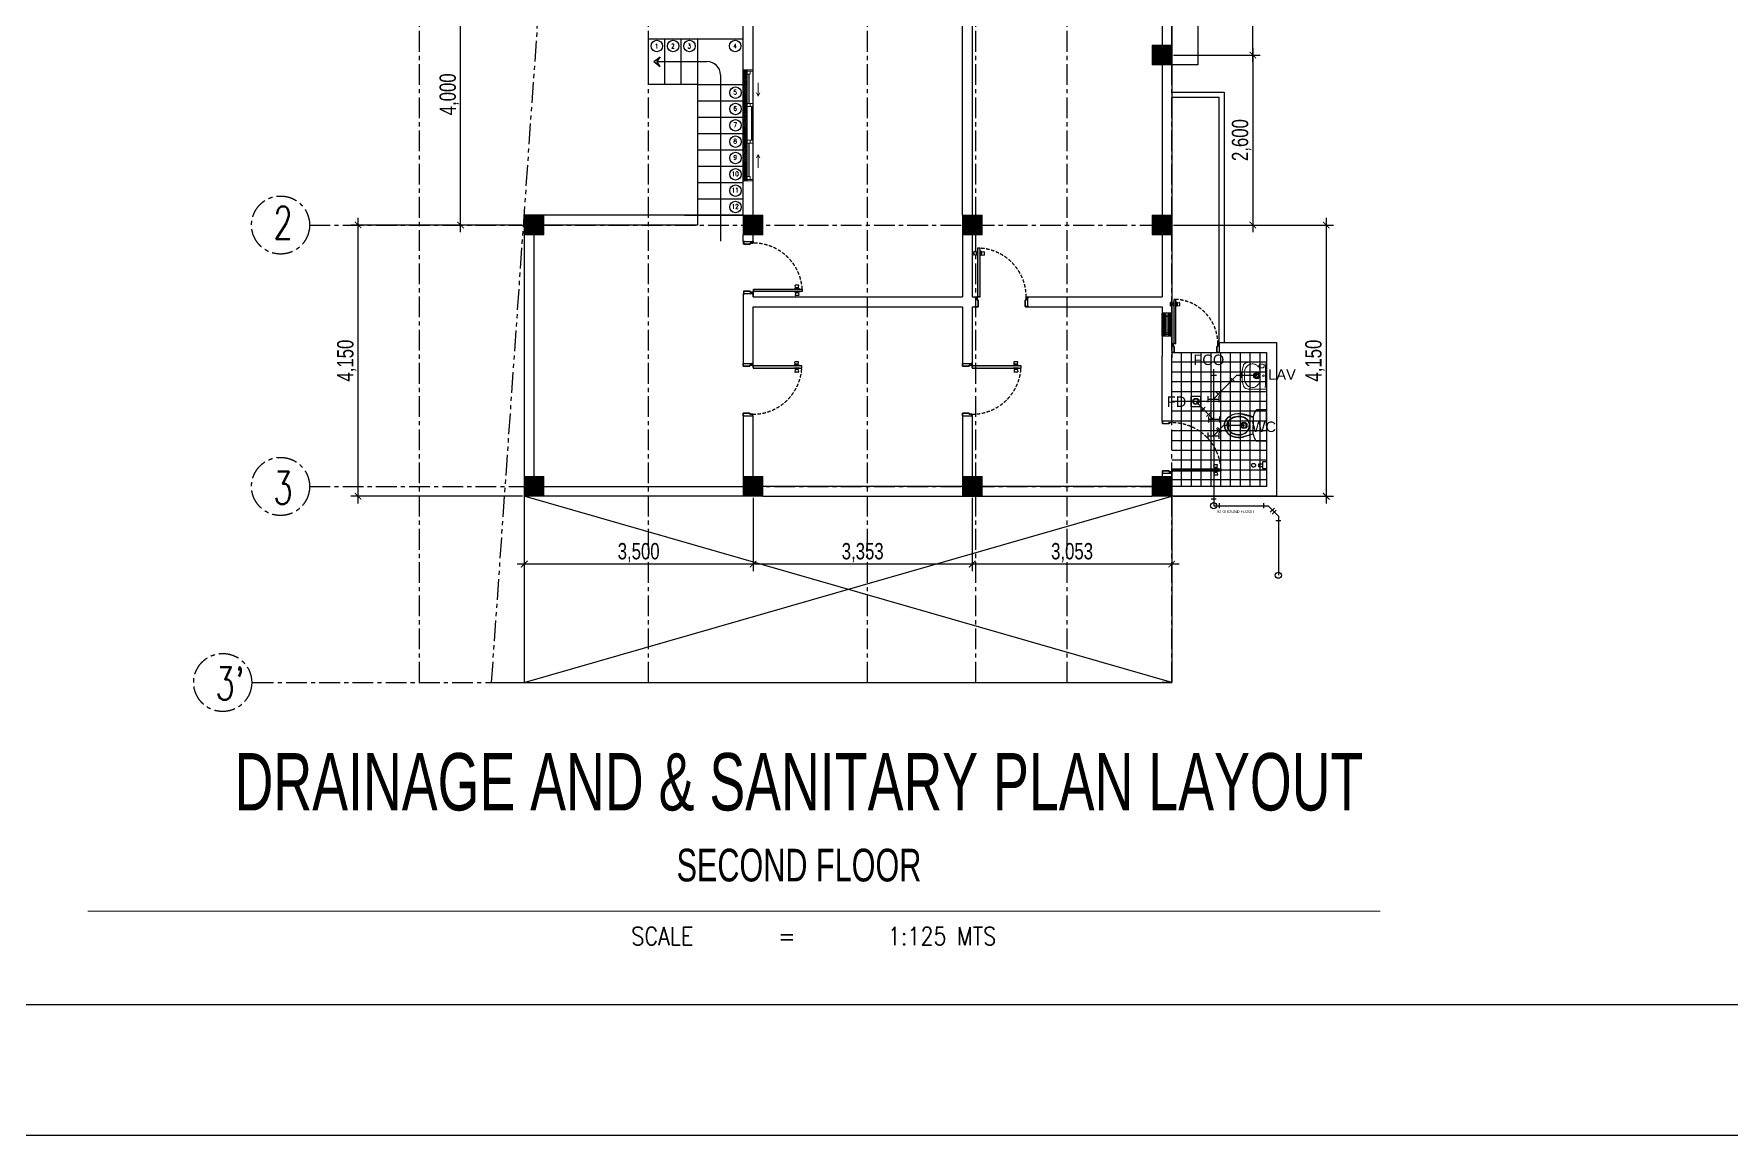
# Model space of a CAD drawing. Header units: millimetres. Extents: x -248340 to 456025, y 261499 to 1049645.
# Drawn here: x 319156 to 345102, y 435004 to 451854 of the extents above; entities that cross this region are included whole.
import ezdxf
from ezdxf.enums import TextEntityAlignment as Align

# ---------------------------------------------------------------- set-up
doc = ezdxf.new("R2010")
doc.units = ezdxf.units.MM
doc.header["$LTSCALE"] = 8
doc.header["$MEASUREMENT"] = 0
for name, pattern in [('CENTER', [50.8, 31.75, -6.35, 6.35, -6.35]), ('CONTINOUS', [0]), ('DASHED2', [0.375, 0.25, -0.125]), ('HIDDEN', [9.525, 6.35, -3.175]), ('PHANTOM', [63.5, 31.75, -6.35, 6.35, -6.35, 6.35, -6.35])]:
    doc.linetypes.add(name, pattern=pattern)
doc.layers.get('0').update_dxf_attribs({"linetype": 'CONTINUOUS'})
for name, color, linetype, lineweight in [('01', 1, 'CONTINUOUS', 0), ('A-ANNO-DIMS', 211, 'CONTINUOUS', 9), ('A-GLAZ', 151, 'CONTINUOUS', 18), ('DIM', 2, 'CONTINUOUS', 25), ('S_wall', 251, 'CONTINUOUS', 0)]:
    doc.layers.add(name, color=color, linetype=linetype, lineweight=lineweight)
for name, color, linetype in [('ar_furniture', 6, 'CONTINOUS'), ('ar_grid', 10, 'CENTER'), ('ar_stairs', 7, 'CONTINOUS'), ('ar_wall', 7, 'CONTINOUS'), ('MARK', 7, 'CONTINUOUS'), ('TEXT', 2, 'CONTINUOUS')]:
    doc.layers.add(name, color=color, linetype=linetype)
doc.layers.add('mv', color=30, linetype='CONTINUOUS', plot=False)
doc.styles.add('20scale@80cl', font='arial.ttf', dxfattribs={"height": 0.04})
doc.styles.add('EN-SCL-DIM', font='swisscl.ttf')
doc.styles.add('ROMANS', font='ROMANS', dxfattribs={"width": 0.8, "bigfont": 'BIGFONT'})
doc.styles.get("Standard").update_dxf_attribs({"font": 'txt.shx', "width": 0.7, "bigfont": 'extfont.shx'})

# ---------------------------------------------------------------- blocks, each defined once
blk = doc.blocks.new('_ArchTick')
at = {"color": 0, "linetype": 'ByBlock', "const_width": 0.15}
blk.add_lwpolyline([(-0.5, -0.5), (0.5, 0.5)], dxfattribs=at)
blk = doc.blocks.new('2ND')
at = {"true_color": 0x939598}
h = blk.add_hatch(color=252, dxfattribs=at)
h.paths.add_polyline_path([(242496, -112506), (242485, -112506), (242485, -112468), (242584, -112468), (242584, -112484), (242627, -112484), (242627, -112506), (242615, -112506), (242615, -112507), (242628, -112507), (242628, -112483), (242585, -112483), (242585, -112466), (242483, -112466), (242483, -112507), (242496, -112507)])
h.paths.add_polyline_path([(242496, -111708), (242485, -111708), (242485, -111747), (242584, -111747), (242584, -111731), (242627, -111731), (242627, -111708), (242615, -111708), (242615, -111707), (242628, -111707), (242628, -111732), (242585, -111732), (242585, -111748), (242483, -111748), (242483, -111707), (242496, -111707)])
for points in [[(246100, -112555), (246100, -111810), (246063, -111810), (246063, -112555)], [(242634, -112437), (243379, -112437), (243379, -112475), (242634, -112475)], [(249097, -113270), (249097, -112594), (249063, -112594), (249063, -113270)], [(242628, -113646), (243373, -113646), (243373, -113608), (242628, -113608)], [(245981, -113646), (246726, -113646), (246726, -113608), (245981, -113608)], [(249039, -115186), (249785, -115186), (249785, -115223), (249039, -115223)]]:
    blk.add_hatch(color=252, dxfattribs=at).paths.add_polyline_path(points)
h = blk.add_hatch(color=252, dxfattribs=at)
h.paths.add_polyline_path([(246031, -112693), (246031, -112705), (246070, -112705), (246070, -112605), (246054, -112605), (246054, -112562), (246031, -112562), (246031, -112574), (246030, -112574), (246030, -112561), (246055, -112561), (246055, -112604), (246071, -112604), (246071, -112706), (246030, -112706), (246030, -112693)])
h.paths.add_polyline_path([(246829, -112693), (246829, -112705), (246791, -112705), (246791, -112605), (246807, -112605), (246807, -112562), (246829, -112562), (246829, -112574), (246830, -112574), (246830, -112561), (246806, -112561), (246806, -112604), (246789, -112604), (246789, -112706), (246830, -112706), (246830, -112693)])
h = blk.add_hatch(color=252, dxfattribs=at)
h.paths.add_polyline_path([(249035, -113395), (249035, -113405), (249069, -113405), (249069, -113315), (249055, -113315), (249055, -113276), (249035, -113276), (249035, -113287), (249033, -113287), (249033, -113275), (249056, -113275), (249056, -113314), (249070, -113314), (249070, -113406), (249033, -113406), (249033, -113395)])
h.paths.add_polyline_path([(249757, -113395), (249757, -113405), (249723, -113405), (249723, -113315), (249737, -113315), (249737, -113276), (249757, -113276), (249757, -113287), (249758, -113287), (249758, -113275), (249736, -113275), (249736, -113314), (249722, -113314), (249722, -113406), (249758, -113406), (249758, -113395)])
h = blk.add_hatch(color=252, dxfattribs=at)
h.paths.add_polyline_path([(242490, -113577), (242478, -113577), (242478, -113615), (242578, -113615), (242578, -113599), (242621, -113599), (242621, -113577), (242609, -113577), (242609, -113576), (242622, -113576), (242622, -113600), (242579, -113600), (242579, -113617), (242477, -113617), (242477, -113576), (242490, -113576)])
h.paths.add_polyline_path([(242490, -114375), (242478, -114375), (242478, -114336), (242578, -114336), (242578, -114352), (242621, -114352), (242621, -114375), (242609, -114375), (242609, -114376), (242622, -114376), (242622, -114351), (242579, -114351), (242579, -114335), (242477, -114335), (242477, -114376), (242490, -114376)])
h = blk.add_hatch(color=252, dxfattribs=at)
h.paths.add_polyline_path([(245843, -113577), (245831, -113577), (245831, -113615), (245931, -113615), (245931, -113599), (245974, -113599), (245974, -113577), (245962, -113577), (245962, -113576), (245975, -113576), (245975, -113600), (245932, -113600), (245932, -113617), (245830, -113617), (245830, -113576), (245843, -113576)])
h.paths.add_polyline_path([(245843, -114375), (245831, -114375), (245831, -114336), (245931, -114336), (245931, -114352), (245974, -114352), (245974, -114375), (245962, -114375), (245962, -114376), (245975, -114376), (245975, -114351), (245932, -114351), (245932, -114335), (245830, -114335), (245830, -114376), (245843, -114376)])
h = blk.add_hatch(color=252, dxfattribs=at)
h.paths.add_polyline_path([(248902, -115255), (248890, -115255), (248890, -115216), (248989, -115216), (248989, -115232), (249032, -115232), (249032, -115255), (249021, -115255), (249021, -115256), (249033, -115256), (249033, -115231), (248991, -115231), (248991, -115215), (248889, -115215), (248889, -115256), (248902, -115256)])
h.paths.add_polyline_path([(248902, -114457), (248890, -114457), (248890, -114495), (248989, -114495), (248989, -114479), (249032, -114479), (249032, -114457), (249021, -114457), (249021, -114456), (249033, -114456), (249033, -114481), (248991, -114481), (248991, -114497), (248889, -114497), (248889, -114456), (248902, -114456)])
at = {"layer": 'A-ANNO-DIMS', "ltscale": 1.25, "true_color": 0x939598}
h = blk.add_hatch(dxfattribs=at)
h.set_pattern_fill('ANSI32', color=252, scale=50)
h.set_pattern_definition([(45, (198213.308, 241278.393), (-13.2582521, 13.2582521), []), (45, (198222.147, 241278.393), (-13.2582521, 13.2582521), [])])
h.paths.add_polyline_path([(248733, -109006), (249033, -109006), (249033, -108706), (248733, -108706)])
h = blk.add_hatch(dxfattribs=at)
h.set_pattern_fill('ANSI32', color=252, scale=50)
h.set_pattern_definition([(45, (188606.908, 238678.393), (-13.2582521, 13.2582521), []), (45, (188615.747, 238678.393), (-13.2582521, 13.2582521), [])])
h.paths.add_polyline_path([(239127, -111606), (239427, -111606), (239427, -111306), (239127, -111306)])
h = blk.add_hatch(dxfattribs=at)
h.set_pattern_fill('ANSI32', color=252, scale=50)
h.set_pattern_definition([(45, (191956.908, 238678.393), (-13.2582521, 13.2582521), []), (45, (191965.747, 238678.393), (-13.2582521, 13.2582521), [])])
h.paths.add_polyline_path([(242477, -111606), (242777, -111606), (242777, -111306), (242477, -111306)])
h = blk.add_hatch(dxfattribs=at)
h.set_pattern_fill('ANSI32', color=252, scale=50)
h.set_pattern_definition([(45, (195310.108, 238678.393), (-13.2582521, 13.2582521), []), (45, (195318.947, 238678.393), (-13.2582521, 13.2582521), [])])
h.paths.add_polyline_path([(245830, -111606), (246130, -111606), (246130, -111306), (245830, -111306)])
h = blk.add_hatch(dxfattribs=at)
h.set_pattern_fill('ANSI32', color=252, scale=50)
h.set_pattern_definition([(45, (198213.308, 238678.538), (-13.2582521, 13.2582521), []), (45, (198222.147, 238678.538), (-13.2582521, 13.2582521), [])])
h.paths.add_polyline_path([(248733, -111606), (249033, -111606), (249033, -111306), (248733, -111306)])
h = blk.add_hatch(dxfattribs=at)
h.set_pattern_fill('ANSI32', color=252, scale=50)
h.set_pattern_definition([(45, (188606.908, 234678.393), (-13.2582521, 13.2582521), []), (45, (188615.747, 234678.393), (-13.2582521, 13.2582521), [])])
h.paths.add_polyline_path([(239127, -115606), (239427, -115606), (239427, -115306), (239127, -115306)])
h = blk.add_hatch(dxfattribs=at)
h.set_pattern_fill('ANSI32', color=252, scale=50)
h.set_pattern_definition([(45, (191956.908, 234678.393), (-13.2582521, 13.2582521), []), (45, (191965.747, 234678.393), (-13.2582521, 13.2582521), [])])
h.paths.add_polyline_path([(242477, -115606), (242777, -115606), (242777, -115306), (242477, -115306)])
h = blk.add_hatch(dxfattribs=at)
h.set_pattern_fill('ANSI32', color=252, scale=50)
h.set_pattern_definition([(45, (195310.108, 234678.393), (-13.2582521, 13.2582521), []), (45, (195318.947, 234678.393), (-13.2582521, 13.2582521), [])])
h.paths.add_polyline_path([(245830, -115606), (246130, -115606), (246130, -115306), (245830, -115306)])
h = blk.add_hatch(dxfattribs=at)
h.set_pattern_fill('ANSI32', color=252, scale=50)
h.set_pattern_definition([(45, (198213.308, 234678.538), (-13.2582521, 13.2582521), []), (45, (198222.147, 234678.538), (-13.2582521, 13.2582521), [])])
h.paths.add_polyline_path([(248733, -115606), (249033, -115606), (249033, -115306), (248733, -115306)])
at = {"layer": 'A-GLAZ', "true_color": 0x939598}
h = blk.add_hatch(dxfattribs=at)
h.set_pattern_fill('ANSI33', color=252, scale=100, angle=90)
h.set_pattern_definition([(135, (-107507.372, -163251.995), (-17.6776695, -17.6776695), []), (135, (-107507.372, -163234.317), (-17.6776695, -17.6776695), [12.5, -6.25])])
h.paths.add_polyline_path([(242477, -109083), (242477, -110779), (242538, -110779), (242538, -110715), (242538, -110201), (242538, -110156), (242538, -109598), (242538, -109083)])
at = {"layer": 'ar_wall', "ltscale": 1.25, "true_color": 0x939598}
h = blk.add_hatch(dxfattribs=at)
h.set_pattern_fill('ANSI33', color=252, scale=75)
h.set_pattern_definition([(45, (191850.302, 272525.039), (-13.25825215, 13.25825215), []), (45, (191863.56, 272525.039), (-13.25825215, 13.25825215), [9.375, -4.6875])])
h.paths.add_polyline_path([(248946, -112835), (248943, -112835), (248943, -112832), (248940, -112832), (248940, -112830), (248933, -112830), (248933, -112805), (248908, -112805), (248883, -112805), (248883, -113155), (248933, -113155), (248933, -113130), (248940, -113130), (248940, -113127), (248943, -113127), (248943, -113124), (248946, -113124)])
h.paths.add_polyline_path([(249033, -112805), (248983, -112805), (248983, -112830), (248976, -112830), (248976, -112832), (248973, -112832), (248973, -112835), (248971, -112835), (248971, -113124), (248973, -113124), (248973, -113127), (248976, -113127), (248976, -113130), (248983, -113130), (248983, -113155), (249033, -113155)])
at = {"color": 252, "true_color": 0x939598}
for p, q in [((246001, -111878), (246001, -111901)), ((246003, -111878), (246001, -111878)), ((246003, -111901), (246001, -111901)), ((246003, -111865), (246003, -111915)), ((246038, -111866), (246007, -111861)), ((246038, -111913), (246007, -111918)), ((246041, -111869), (246041, -111910)), ((246052, -111881), (246041, -111881)), ((246052, -111898), (246041, -111898)), ((246052, -111900), (246052, -111879)), ((246063, -111853), (246057, -111853)), ((246057, -111853), (246057, -111926)), ((246063, -111926), (246057, -111926)), ((246063, -111853), (246063, -111926)), ((246100, -111853), (246107, -111853)), ((246100, -111853), (246100, -111926)), ((246100, -111926), (246107, -111926)), ((246107, -111853), (246107, -111926)), ((246111, -111900), (246111, -111879)), ((246111, -111881), (246122, -111881)), ((246111, -111898), (246122, -111898)), ((246122, -111869), (246122, -111910)), ((246125, -111866), (246156, -111861)), ((246125, -111913), (246156, -111918)), ((246160, -111865), (246160, -111915)), ((246160, -111878), (246162, -111878)), ((246160, -111901), (246162, -111901)), ((246162, -111878), (246162, -111901)), ((243337, -112431), (243263, -112431)), ((243263, -112437), (243263, -112431)), ((243337, -112437), (243263, -112437)), ((243263, -112475), (243263, -112481)), ((243337, -112475), (243263, -112475)), ((243337, -112481), (243263, -112481)), ((243276, -112412), (243272, -112381)), ((243276, -112499), (243272, -112530)), ((243325, -112377), (243275, -112377)), ((243325, -112534), (243275, -112534)), ((243321, -112415), (243279, -112415)), ((243321, -112496), (243279, -112496)), ((243288, -112377), (243288, -112375)), ((243312, -112375), (243288, -112375)), ((243288, -112534), (243288, -112536)), ((243312, -112536), (243288, -112536)), ((243290, -112426), (243310, -112426)), ((243290, -112485), (243310, -112485)), ((243291, -112426), (243291, -112415)), ((243291, -112485), (243291, -112496)), ((243309, -112426), (243309, -112415)), ((243309, -112485), (243309, -112496)), ((243312, -112377), (243312, -112375)), ((243312, -112534), (243312, -112536)), ((243324, -112412), (243328, -112381)), ((243324, -112499), (243328, -112530)), ((243337, -112437), (243337, -112431)), ((243337, -112475), (243337, -112481)), ((249007, -112656), (249007, -112677)), ((249009, -112656), (249007, -112656)), ((249009, -112677), (249007, -112677)), ((249009, -112644), (249009, -112689)), ((249041, -112645), (249012, -112641)), ((249041, -112688), (249012, -112692)), ((249043, -112647), (249043, -112685)), ((249053, -112658), (249043, -112658)), ((249053, -112674), (249043, -112674)), ((249053, -112676), (249053, -112657)), ((249063, -112633), (249057, -112633)), ((249057, -112633), (249057, -112699)), ((249063, -112699), (249057, -112699)), ((249063, -112633), (249063, -112699)), ((249097, -112633), (249103, -112633)), ((249097, -112633), (249097, -112699)), ((249097, -112699), (249103, -112699)), ((249103, -112633), (249103, -112699)), ((249107, -112676), (249107, -112657)), ((249107, -112658), (249117, -112658)), ((249107, -112674), (249117, -112674)), ((249117, -112647), (249117, -112685)), ((249119, -112645), (249148, -112641)), ((249119, -112688), (249148, -112692)), ((249151, -112644), (249151, -112689)), ((249151, -112656), (249153, -112656)), ((249151, -112677), (249153, -112677)), ((249153, -112656), (249153, -112677)), ((243330, -113602), (243257, -113602)), ((243257, -113608), (243257, -113602)), ((243330, -113608), (243257, -113608)), ((243270, -113584), (243265, -113553)), ((243319, -113549), (243269, -113549)), ((243314, -113587), (243273, -113587)), ((243282, -113549), (243282, -113547)), ((243305, -113547), (243282, -113547)), ((243283, -113598), (243304, -113598)), ((243285, -113598), (243285, -113587)), ((243302, -113598), (243302, -113587)), ((243305, -113549), (243305, -113547)), ((243317, -113584), (243322, -113553)), ((243330, -113608), (243330, -113602)), ((246683, -113602), (246610, -113602)), ((246610, -113608), (246610, -113602)), ((246683, -113608), (246610, -113608)), ((246623, -113584), (246619, -113553)), ((246672, -113549), (246622, -113549)), ((246667, -113587), (246626, -113587)), ((246635, -113549), (246635, -113547)), ((246658, -113547), (246635, -113547)), ((246636, -113598), (246657, -113598)), ((246638, -113598), (246638, -113587)), ((246656, -113598), (246656, -113587)), ((246658, -113549), (246658, -113547)), ((246671, -113584), (246675, -113553)), ((246683, -113608), (246683, -113602)), ((243257, -113646), (243257, -113652)), ((243330, -113646), (243257, -113646)), ((243330, -113652), (243257, -113652)), ((243270, -113671), (243265, -113702)), ((243319, -113706), (243269, -113706)), ((243314, -113668), (243273, -113668)), ((243282, -113706), (243282, -113708)), ((243305, -113708), (243282, -113708)), ((243283, -113657), (243304, -113657)), ((243285, -113657), (243285, -113668)), ((243302, -113657), (243302, -113668)), ((243305, -113706), (243305, -113708)), ((243317, -113671), (243322, -113702)), ((243330, -113646), (243330, -113652)), ((246610, -113646), (246610, -113652)), ((246683, -113646), (246610, -113646)), ((246683, -113652), (246610, -113652)), ((246623, -113671), (246619, -113702)), ((246672, -113706), (246622, -113706)), ((246667, -113668), (246626, -113668)), ((246635, -113706), (246635, -113708)), ((246658, -113708), (246635, -113708)), ((246636, -113657), (246657, -113657)), ((246638, -113657), (246638, -113668)), ((246656, -113657), (246656, -113668)), ((246658, -113706), (246658, -113708)), ((246671, -113671), (246675, -113702)), ((246683, -113646), (246683, -113652)), ((249742, -115179), (249669, -115179)), ((249669, -115186), (249669, -115179)), ((249742, -115186), (249669, -115186)), ((249681, -115161), (249677, -115130)), ((249730, -115126), (249680, -115126)), ((249726, -115164), (249685, -115164)), ((249694, -115126), (249694, -115124)), ((249717, -115124), (249694, -115124)), ((249695, -115175), (249715, -115175)), ((249696, -115175), (249696, -115164)), ((249714, -115175), (249714, -115164)), ((249717, -115126), (249717, -115124)), ((249729, -115161), (249733, -115130)), ((249742, -115186), (249742, -115179)), ((249669, -115223), (249669, -115229)), ((249742, -115223), (249669, -115223)), ((249742, -115229), (249669, -115229)), ((249681, -115248), (249677, -115279)), ((249730, -115283), (249680, -115283)), ((249726, -115245), (249685, -115245)), ((249694, -115283), (249694, -115285)), ((249717, -115285), (249694, -115285)), ((249695, -115234), (249715, -115234)), ((249696, -115234), (249696, -115245)), ((249714, -115234), (249714, -115245)), ((249717, -115283), (249717, -115285)), ((249729, -115248), (249733, -115279)), ((249742, -115223), (249742, -115229))]:
    blk.add_line(p, q, dxfattribs=at)
at = {"color": 252, "linetype": 'Continuous', "ltscale": 20, "true_color": 0x939598}
for p, q in [((250132, -114353), (250277, -114395)), ((250277, -114393), (250134, -114351)), ((250277, -114390), (250276, -114433)), ((250471, -114285), (250334, -114285)), ((250483, -114523), (250483, -114298)), ((249890, -114505), (249890, -114523)), ((249890, -114542), (249890, -114523)), ((250132, -114693), (250277, -114652)), ((250277, -114654), (250134, -114696)), ((250276, -114433), (250276, -114523)), ((250276, -114613), (250276, -114523)), ((250277, -114657), (250276, -114613)), ((250483, -114523), (250483, -114749)), ((250471, -114761), (250334, -114761))]:
    blk.add_line(p, q, dxfattribs=at)
at = {"color": 252, "ltscale": 1.25, "true_color": 0x939598}
for p, q in [((250420, -115117), (250361, -115117)), ((250361, -115117), (250361, -115150)), ((250361, -115150), (250420, -115150)), ((250483, -115082), (250420, -115082)), ((250420, -115082), (250420, -115182)), ((250420, -115182), (250483, -115182))]:
    blk.add_line(p, q, dxfattribs=at)
at = {"color": 252, "true_color": 0x939598}
for points in [[(242496, -111708), (242485, -111708), (242485, -111747), (242584, -111747), (242584, -111731), (242627, -111731), (242627, -111708), (242615, -111708), (242615, -111707), (242628, -111707), (242628, -111732), (242585, -111732), (242585, -111748), (242483, -111748), (242483, -111707), (242496, -111707)], [(246100, -112555), (246100, -111810), (246063, -111810), (246063, -112555)], [(242496, -112506), (242485, -112506), (242485, -112468), (242584, -112468), (242584, -112484), (242627, -112484), (242627, -112506), (242615, -112506), (242615, -112507), (242628, -112507), (242628, -112483), (242585, -112483), (242585, -112466), (242483, -112466), (242483, -112507), (242496, -112507)], [(242634, -112437), (243379, -112437), (243379, -112475), (242634, -112475)], [(246031, -112693), (246031, -112705), (246070, -112705), (246070, -112605), (246054, -112605), (246054, -112562), (246031, -112562), (246031, -112574), (246030, -112574), (246030, -112561), (246055, -112561), (246055, -112604), (246071, -112604), (246071, -112706), (246030, -112706), (246030, -112693)], [(246829, -112693), (246829, -112705), (246791, -112705), (246791, -112605), (246807, -112605), (246807, -112562), (246829, -112562), (246829, -112574), (246830, -112574), (246830, -112561), (246806, -112561), (246806, -112604), (246789, -112604), (246789, -112706), (246830, -112706), (246830, -112693)], [(249097, -113270), (249097, -112594), (249063, -112594), (249063, -113270)], [(249035, -113395), (249035, -113405), (249069, -113405), (249069, -113315), (249055, -113315), (249055, -113276), (249035, -113276), (249035, -113287), (249033, -113287), (249033, -113275), (249056, -113275), (249056, -113314), (249070, -113314), (249070, -113406), (249033, -113406), (249033, -113395)], [(249757, -113395), (249757, -113405), (249723, -113405), (249723, -113315), (249737, -113315), (249737, -113276), (249757, -113276), (249757, -113287), (249758, -113287), (249758, -113275), (249736, -113275), (249736, -113314), (249722, -113314), (249722, -113406), (249758, -113406), (249758, -113395)], [(242490, -113577), (242478, -113577), (242478, -113615), (242578, -113615), (242578, -113599), (242621, -113599), (242621, -113577), (242609, -113577), (242609, -113576), (242622, -113576), (242622, -113600), (242579, -113600), (242579, -113617), (242477, -113617), (242477, -113576), (242490, -113576)], [(242628, -113646), (243373, -113646), (243373, -113608), (242628, -113608)], [(245843, -113577), (245831, -113577), (245831, -113615), (245931, -113615), (245931, -113599), (245974, -113599), (245974, -113577), (245962, -113577), (245962, -113576), (245975, -113576), (245975, -113600), (245932, -113600), (245932, -113617), (245830, -113617), (245830, -113576), (245843, -113576)], [(245981, -113646), (246726, -113646), (246726, -113608), (245981, -113608)], [(242490, -114375), (242478, -114375), (242478, -114336), (242578, -114336), (242578, -114352), (242621, -114352), (242621, -114375), (242609, -114375), (242609, -114376), (242622, -114376), (242622, -114351), (242579, -114351), (242579, -114335), (242477, -114335), (242477, -114376), (242490, -114376)], [(245843, -114375), (245831, -114375), (245831, -114336), (245931, -114336), (245931, -114352), (245974, -114352), (245974, -114375), (245962, -114375), (245962, -114376), (245975, -114376), (245975, -114351), (245932, -114351), (245932, -114335), (245830, -114335), (245830, -114376), (245843, -114376)], [(248902, -114457), (248890, -114457), (248890, -114495), (248989, -114495), (248989, -114479), (249032, -114479), (249032, -114457), (249021, -114457), (249021, -114456), (249033, -114456), (249033, -114481), (248991, -114481), (248991, -114497), (248889, -114497), (248889, -114456), (248902, -114456)], [(249039, -115186), (249785, -115186), (249785, -115223), (249039, -115223)], [(248902, -115255), (248890, -115255), (248890, -115216), (248989, -115216), (248989, -115232), (249032, -115232), (249032, -115255), (249021, -115255), (249021, -115256), (249033, -115256), (249033, -115231), (248991, -115231), (248991, -115215), (248889, -115215), (248889, -115256), (248902, -115256)]]:
    blk.add_lwpolyline(points, close=True, dxfattribs=at)
for points in [[(242630, -112482, -0.414214), (242629, -112483), (242597, -112483), (242597, -112482), (242629, -112482, -12.92773), (242629, -112483), (242630, -112482, 13.063763), (242630, -112482)], [(242633, -112479, 0.414214), (242634, -112478), (242634, -112446), (242633, -112446), (242633, -112478, 12.92773), (242634, -112478), (242634, -112479, -13.063763), (242633, -112479)], [(246059, -112556, -0.414214), (246060, -112555), (246092, -112555), (246092, -112556), (246060, -112556, -12.92773), (246060, -112555), (246059, -112556, 13.063763), (246059, -112556)], [(246056, -112559, 0.414214), (246055, -112560), (246055, -112592), (246056, -112592), (246056, -112560, 12.92773), (246055, -112560), (246055, -112559, -13.063763), (246056, -112559)], [(249059, -113271, -0.414214), (249060, -113270), (249089, -113270), (249089, -113271), (249060, -113271, -12.92773), (249060, -113270), (249059, -113270, 13.063763), (249059, -113271)], [(249057, -113273, 0.414214), (249056, -113274), (249056, -113303), (249057, -113303), (249057, -113274, 12.92773), (249056, -113274), (249056, -113273, -13.063763), (249057, -113273)], [(242624, -113601, 0.414214), (242623, -113600), (242591, -113600), (242591, -113601), (242623, -113601, 12.92773), (242623, -113600), (242624, -113601, -13.063763), (242624, -113601)], [(242627, -113604, -0.414214), (242628, -113605), (242628, -113637), (242627, -113637), (242627, -113605, -12.92773), (242628, -113605), (242627, -113604, 13.063763), (242627, -113604)], [(245977, -113601, 0.414214), (245976, -113600), (245944, -113600), (245944, -113601), (245976, -113601, 12.92773), (245976, -113600), (245977, -113601, -13.063763), (245977, -113601)], [(245980, -113604, -0.414214), (245981, -113605), (245981, -113637), (245980, -113637), (245980, -113605, -12.92773), (245981, -113605), (245981, -113604, 13.063763), (245980, -113604)], [(249038, -115227, 0.414214), (249039, -115226), (249039, -115194), (249038, -115194), (249038, -115226, 12.92773), (249039, -115227), (249039, -115228, -13.063763), (249038, -115227)], [(249036, -115230, -0.414214), (249035, -115231), (249002, -115231), (249002, -115230), (249035, -115230, -12.92773), (249035, -115231), (249036, -115231, 13.063763), (249036, -115230)]]:
    blk.add_lwpolyline(points, format="xyb", close=True, dxfattribs=at)
at = {"color": 252, "linetype": 'Continuous', "ltscale": 20, "true_color": 0x939598}
for points in [[(249836, -114523, -0.184983), (249878, -114415, -0.141745), (249967, -114355, -0.152244), (250116, -114347, -0.025614), (250134, -114351, -0.361346)], [(249839, -114523, -0.185075), (249880, -114417, -0.141901), (249968, -114357, -0.152405), (250116, -114350, -0.023391), (250132, -114353, -0.3615)], [(249878, -114523, -0.18664), (249909, -114442, -0.144474), (249980, -114393, -0.154958), (250107, -114387, -0.364044), (250222, -114523, -0.364044)], [(249903, -114458, -0.0358), (249913, -114445, -0.144945), (249982, -114399, -0.155404), (250106, -114392, -0.364511), (250217, -114523, -0.364511)], [(249836, -114523, 0.184983), (249878, -114632, 0.141745), (249967, -114692, 0.152244), (250116, -114700, 0.025614), (250134, -114696, 0.361346)], [(249839, -114523, 0.185075), (249880, -114630, 0.141901), (249968, -114689, 0.152405), (250116, -114697, 0.023391), (250132, -114693, 0.3615)], [(249878, -114523, 0.18664), (249909, -114605, 0.144474), (249980, -114653, 0.154958), (250107, -114660, 0.364044), (250222, -114523, 0.364044)], [(249903, -114589, 0.0358), (249913, -114602, 0.144945), (249982, -114648, 0.155404), (250106, -114655, 0.364511), (250217, -114523, 0.364511)]]:
    blk.add_lwpolyline(points, format="xyb", dxfattribs=at)
at = {"color": 252, "ltscale": 1.25, "true_color": 0x939598}
blk.add_circle((250285, -115132), 28.9, dxfattribs=at)
at = {"color": 252, "linetype": 'HIDDEN', "true_color": 0x939598}
for centre, radius, start, end in [((242630, -112483), 751, 3.4999, 90.1273), ((246055, -112560), 751, 359.8727, 86.5001), ((249056, -113273), 681, 359.8727, 86.5001), ((242623, -113600), 751, 269.8727, 356.5001), ((245977, -113600), 751, 269.8727, 356.5001), ((249035, -115232), 751, 3.4999, 90.1273)]:
    blk.add_arc(centre, radius, start, end, dxfattribs=at)
at = {"color": 252, "true_color": 0x939598}
for centre, radius, start, end in [((246007, -111865), 3.22, 82.0235, 180), ((246007, -111915), 3.22, 180, 277.9765), ((246038, -111869), 3.22, 0, 82.0235), ((246038, -111910), 3.22, 277.9765, 0), ((246053, -111875), 4.2, 264.8527, 9.8194), ((246053, -111904), 4.2, 350.1806, 95.1473), ((246111, -111875), 4.2, 170.1806, 275.1473), ((246111, -111904), 4.2, 84.8527, 189.8194), ((246126, -111869), 3.22, 97.9765, 180), ((246126, -111910), 3.22, 180, 262.0235), ((246157, -111865), 3.22, 0, 97.9765), ((246157, -111915), 3.22, 262.0235, 0), ((243275, -112381), 3.22, 90, 187.9765), ((243275, -112531), 3.22, 172.0235, 270), ((243279, -112412), 3.22, 187.9765, 270), ((243279, -112500), 3.22, 90, 172.0235), ((243286, -112427), 4.2, 260.1806, 5.1473), ((243286, -112485), 4.2, 354.8527, 99.8194), ((243314, -112427), 4.2, 174.8527, 279.8194), ((243314, -112485), 4.2, 80.1806, 185.1473), ((243321, -112412), 3.22, 270, 352.0235), ((243321, -112500), 3.22, 7.9765, 90), ((243325, -112381), 3.22, 352.0235, 90), ((243325, -112531), 3.22, 270, 7.9765), ((249012, -112644), 2.92, 82.0235, 180), ((249012, -112689), 2.92, 180, 277.9765), ((249040, -112647), 2.92, 0, 82.0235), ((249040, -112685), 2.92, 277.9765, 0), ((249054, -112653), 3.81, 264.8527, 9.8194), ((249054, -112679), 3.81, 350.1806, 95.1473), ((249107, -112653), 3.81, 170.1806, 275.1473), ((249107, -112679), 3.81, 84.8527, 189.8194), ((249120, -112647), 2.92, 97.9765, 180), ((249120, -112685), 2.92, 180, 262.0235), ((249148, -112644), 2.92, 0, 97.9765), ((249148, -112689), 2.92, 262.0235, 0), ((243269, -113552), 3.22, 90, 187.9765), ((243273, -113583), 3.22, 187.9765, 270), ((243279, -113598), 4.2, 260.1806, 5.1473), ((243308, -113598), 4.2, 174.8527, 279.8194), ((243314, -113583), 3.22, 270, 352.0235), ((243319, -113552), 3.22, 352.0235, 90), ((246622, -113552), 3.22, 90, 187.9765), ((246626, -113583), 3.22, 187.9765, 270), ((246632, -113598), 4.2, 260.1806, 5.1473), ((246661, -113598), 4.2, 174.8527, 279.8194), ((246667, -113583), 3.22, 270, 352.0235), ((246672, -113552), 3.22, 352.0235, 90), ((243269, -113702), 3.22, 172.0235, 270), ((243273, -113671), 3.22, 90, 172.0235), ((243279, -113656), 4.2, 354.8527, 99.8194), ((243308, -113656), 4.2, 80.1806, 185.1473), ((243314, -113671), 3.22, 7.9765, 90), ((243319, -113702), 3.22, 270, 7.9765), ((246622, -113702), 3.22, 172.0235, 270), ((246626, -113671), 3.22, 90, 172.0235), ((246632, -113656), 4.2, 354.8527, 99.8194), ((246661, -113656), 4.2, 80.1806, 185.1473), ((246667, -113671), 3.22, 7.9765, 90), ((246672, -113702), 3.22, 270, 7.9765), ((249680, -115129), 3.22, 90, 187.9765), ((249685, -115161), 3.22, 187.9765, 270), ((249691, -115175), 4.2, 260.1806, 5.1473), ((249720, -115175), 4.2, 174.8527, 279.8194), ((249726, -115161), 3.22, 270, 352.0235), ((249730, -115129), 3.22, 352.0235, 90), ((249680, -115280), 3.22, 172.0235, 270), ((249685, -115248), 3.22, 90, 172.0235), ((249691, -115234), 4.2, 354.8527, 99.8194), ((249720, -115234), 4.2, 80.1806, 185.1473), ((249726, -115248), 3.22, 7.9765, 90), ((249730, -115280), 3.22, 270, 7.9765)]:
    blk.add_arc(centre, radius, start, end, dxfattribs=at)
at = {"color": 252, "linetype": 'Continuous', "ltscale": 20, "true_color": 0x939598}
for centre, radius, start, end in [((250377, -114395), 99.9, 153.3048, 177.3048), ((250680, -114510), 423, 150.1181, 157.8819), ((250334, -114309), 23.5, 90, 154), ((250471, -114298), 12.2, 0, 90), ((249983, -114505), 93.1, 149.6324, 180), ((249983, -114542), 93.1, 180, 210.3676), ((250135, -114523), 37.6, 0, 180), ((250135, -114523), 37.6, 180, 0), ((250113, -114506), 9.38, 59.1844, 141.8077), ((250113, -114541), 9.38, 218.1923, 300.8156), ((250096, -114544), 51.4, 29.1738, 65.0156), ((250096, -114502), 51.4, 294.9844, 330.8262), ((250128, -114524), 13.6, 3.654, 21.1905), ((250128, -114523), 13.6, 338.8095, 356.346), ((250377, -114652), 99.9, 182.6952, 206.6952), ((250680, -114537), 423, 202.1181, 209.8819), ((250334, -114738), 23.5, 206, 270), ((250471, -114749), 12.2, 270, 0)]:
    blk.add_arc(centre, radius, start, end, dxfattribs=at)
at = {"layer": '01', "color": 252, "linetype": 'Continuous', "ltscale": 20, "true_color": 0x939598}
for p, q in [((250480, -113553), (250245, -113553)), ((250366, -113627), (250358, -113627)), ((250381, -113639), (250369, -113639)), ((250394, -113584), (250419, -113584)), ((250419, -113642), (250394, -113642)), ((250483, -113761), (250483, -113556)), ((250483, -113761), (250483, -113965)), ((250480, -113969), (250245, -113969))]:
    blk.add_line(p, q, dxfattribs=at)
for centre, radius in [((250333, -113761), 32), ((250333, -113761), 20.6), ((250435, -113761), 13)]:
    blk.add_circle(centre, radius, dxfattribs=at)
for centre, radius, start, end in [((250636, -113747), 528, 166.1772, 181.4677), ((250201, -113635), 78.7, 98.4129, 169.6304), ((250275, -113707), 130, 105.3911, 169.0948), ((250061, -111633), 1929, 273.7962, 275.4576), ((250264, -113685), 105, 57.6145, 102.8393), ((250262, -113702), 121, 38.4745, 60.7962), ((250358, -113625), 2.29, 218.4745, 270), ((250394, -113613), 28.8, 90, 202.4795), ((250366, -113625), 2.29, 270, 22.4795), ((250369, -113641), 2.29, 90, 209.4757), ((250262, -113702), 121, 7.1372, 29.4757), ((250381, -113641), 2.29, 63.7741, 90), ((250381, -113641), 2.29, 63.7741, 90), ((250394, -113613), 28.8, 243.7741, 270), ((250419, -113613), 28.8, 270, 90), ((247937, -113761), 2531, 355.7786, 4.2214), ((250480, -113556), 3.2, 0, 90), ((250636, -113774), 528, 178.5323, 193.8228), ((250201, -113886), 78.7, 190.3696, 261.5871), ((250636, -113747), 492, 172.4611, 181.4677), ((250636, -113774), 492, 178.5323, 187.5389), ((250275, -113814), 130, 190.9052, 254.6089), ((250260, -113818), 124, 299.3466, 327.3209), ((250257, -113819), 125, 328.4635, 352.6407), ((249830, -113761), 557, 0, 7.6638), ((249830, -113761), 557, 352.3362, 0), ((250061, -115889), 1929, 84.5424, 86.2038), ((250264, -113837), 105, 257.1607, 302.3855), ((250480, -113965), 3.2, 270, 0)]:
    blk.add_arc(centre, radius, start, end, dxfattribs=at)
at = {"layer": 'A-ANNO-DIMS', "color": 252, "ltscale": 1.25, "true_color": 0x939598}
for p, q in [((249033, -108706), (248733, -108706)), ((248733, -108706), (248733, -109006)), ((249033, -109006), (249033, -108706)), ((248733, -109006), (249033, -109006))]:
    blk.add_line(p, q, dxfattribs=at)
for points in [[(248733, -109006), (249033, -109006), (249033, -108706), (248733, -108706)], [(239127, -111606), (239427, -111606), (239427, -111306), (239127, -111306)], [(242477, -111606), (242777, -111606), (242777, -111306), (242477, -111306)], [(245830, -111606), (246130, -111606), (246130, -111306), (245830, -111306)], [(248733, -111606), (249033, -111606), (249033, -111306), (248733, -111306)], [(239127, -115606), (239427, -115606), (239427, -115306), (239127, -115306)], [(242477, -115606), (242777, -115606), (242777, -115306), (242477, -115306)], [(245830, -115606), (246130, -115606), (246130, -115306), (245830, -115306)], [(248733, -115606), (249033, -115606), (249033, -115306), (248733, -115306)]]:
    blk.add_lwpolyline(points, close=True, dxfattribs=at)
at = {"layer": 'A-GLAZ', "color": 252, "true_color": 0x939598}
for p, q in [((242477, -109083), (242477, -110779)), ((242538, -109083), (242538, -109598)), ((242703, -109485), (242678, -109434)), ((242703, -109485), (242703, -109282)), ((242703, -109485), (242729, -109434)), ((242538, -109598), (242538, -110156)), ((242627, -110779), (242627, -109579)), ((242627, -109642), (242627, -110156)), ((242538, -110201), (242538, -110715)), ((242627, -110201), (242627, -110760)), ((242703, -110377), (242678, -110428)), ((242703, -110377), (242729, -110428)), ((242703, -110377), (242703, -110580)), ((248908, -112805), (249008, -112805)), ((249008, -112805), (248908, -112805)), ((248933, -112830), (248933, -112805)), ((248983, -112830), (248933, -112830)), ((248940, -112830), (248940, -112832)), ((248940, -112832), (248943, -112832)), ((248943, -112832), (248943, -112835)), ((248943, -112835), (248946, -112835)), ((248946, -113130), (248946, -112830)), ((248971, -113130), (248971, -112830)), ((248973, -112835), (248971, -112835)), ((248976, -112832), (248973, -112832)), ((248973, -112832), (248973, -112835)), ((248976, -112830), (248976, -112832)), ((248983, -112830), (248983, -112805)), ((248943, -113127), (248943, -113124)), ((248943, -113124), (248946, -113124)), ((248973, -113124), (248971, -113124)), ((248973, -113127), (248973, -113124)), ((249008, -113155), (248908, -113155)), ((248983, -113130), (248933, -113130)), ((248933, -113130), (248933, -113155)), ((248940, -113130), (248940, -113127)), ((248940, -113127), (248943, -113127)), ((248976, -113127), (248973, -113127)), ((248976, -113130), (248976, -113127)), ((248983, -113130), (248983, -113155))]:
    blk.add_line(p, q, dxfattribs=at)
at = {"layer": 'A-GLAZ', "color": 252, "lineweight": 18, "true_color": 0x939598}
for p, q in [((242477, -109083), (242627, -109083)), ((242627, -109102), (242538, -109102)), ((242583, -109147), (242538, -109147)), ((242583, -109102), (242583, -109147)), ((242627, -109083), (242627, -109642)), ((242538, -109579), (242538, -109598)), ((242627, -109598), (242538, -109598)), ((242538, -109598), (242538, -109642)), ((242538, -109598), (242627, -109598)), ((242627, -109642), (242538, -109642)), ((242583, -109642), (242583, -109598)), ((242583, -109642), (242583, -109598)), ((242627, -109642), (242583, -109642)), ((242627, -109598), (242627, -109642)), ((242538, -110156), (242538, -110201)), ((242538, -110156), (242627, -110156)), ((242627, -110201), (242538, -110201)), ((242583, -110201), (242583, -110156)), ((242627, -110156), (242627, -110201)), ((242477, -110779), (242627, -110779)), ((242538, -110715), (242538, -110779)), ((242583, -110715), (242538, -110715)), ((242627, -110760), (242538, -110760)), ((242583, -110760), (242583, -110715)), ((242627, -110760), (242627, -110779))]:
    blk.add_line(p, q, dxfattribs=at)
at = {"layer": 'A-GLAZ', "color": 252, "lineweight": 25, "true_color": 0x939598}
for p, q in [((242560, -109147), (242560, -109598)), ((242605, -109642), (242605, -110156)), ((242560, -110201), (242560, -110715))]:
    blk.add_line(p, q, dxfattribs=at)
at = {"layer": 'A-GLAZ', "color": 252, "linetype": 'DASHED2', "true_color": 0x939598}
for p, q in [((248971, -112855), (248946, -112855)), ((248971, -113105), (248946, -113105))]:
    blk.add_line(p, q, dxfattribs=at)
at = {"layer": 'ar_furniture', "color": 252, "linetype": 'Continuous', "ltscale": 1.25, "true_color": 0x939598}
for p, q in [((250483, -113556), (249033, -113556)), ((249183, -115456), (249183, -113406)), ((249333, -115456), (249333, -113406)), ((249483, -115456), (249483, -113406)), ((249633, -115456), (249633, -113406)), ((249783, -115456), (249783, -113406)), ((249933, -115456), (249933, -113406)), ((250083, -115456), (250083, -113406)), ((250233, -115456), (250233, -113406)), ((250383, -115456), (250383, -113406)), ((250483, -113706), (249033, -113706)), ((250483, -113856), (249033, -113856)), ((250483, -114006), (249033, -114006)), ((250483, -114156), (249033, -114156)), ((250483, -114306), (249033, -114306)), ((250483, -114456), (249033, -114456)), ((250483, -114606), (249033, -114606)), ((250483, -114756), (249033, -114756)), ((250483, -114906), (249033, -114906)), ((250483, -115056), (249033, -115056)), ((250483, -115206), (249033, -115206)), ((250483, -115356), (249033, -115356))]:
    blk.add_line(p, q, dxfattribs=at)
at = {"layer": 'ar_grid', "ltscale": 1.25}
for p, q in [((246033, -118456), (246033, -98538)), ((249033, -118456), (249033, -98538)), ((237527, -118456), (237527, -99118)), ((241027, -118456), (241027, -99118)), ((244380, -118456), (244380, -99118)), ((247433, -118456), (247433, -99118)), ((235842, -111456), (249033, -111456)), ((235842, -115456), (249033, -115456)), ((234976, -118456), (249033, -118456))]:
    blk.add_line(p, q, dxfattribs=at)
for centre in [(235399, -111456), (235399, -115456), (234514, -118456)]:
    blk.add_circle(centre, 444, dxfattribs=at)
at = {"layer": 'ar_stairs', "color": 252, "ltscale": 1.25, "true_color": 0x939598}
for p, q in [((241777, -108606), (242477, -108606)), ((241777, -109306), (242477, -109306)), ((241777, -109556), (242477, -109556)), ((241777, -109806), (242477, -109806)), ((241777, -110056), (242477, -110056)), ((241777, -110306), (242477, -110306)), ((241777, -110556), (242477, -110556)), ((241777, -110806), (242477, -110806)), ((241577, -111306), (242477, -111306)), ((241777, -111056), (242477, -111056))]:
    blk.add_line(p, q, dxfattribs=at)
at = {"layer": 'ar_wall', "color": 252, "linetype": 'PHANTOM', "ltscale": 1.25, "true_color": 0x939598}
blk.add_line((238627, -118456), (239886, -100456), dxfattribs=at)
at = {"layer": 'ar_wall', "color": 252, "ltscale": 1.25, "true_color": 0x939598}
for p, q in [((248883, -107606), (248883, -112556)), ((249033, -107456), (249033, -113206)), ((242477, -111306), (242477, -107756)), ((242627, -111306), (242627, -107756)), ((245830, -111306), (245830, -107756)), ((245980, -107756), (245980, -111306)), ((241027, -109306), (241027, -108606)), ((241027, -108606), (241777, -108606)), ((241277, -109306), (241277, -108606)), ((241527, -109306), (241527, -108606)), ((241777, -108606), (241777, -111306)), ((241110, -108956), (241204, -108880)), ((241110, -108956), (241204, -109032)), ((241204, -108880), (241157, -108956)), ((241157, -108956), (241927, -108956)), ((241204, -109032), (241157, -108956)), ((249433, -108856), (249433, -109006)), ((242127, -109156), (242127, -111703)), ((249433, -109006), (249033, -109006)), ((241777, -109306), (241027, -109306)), ((249033, -109424), (249833, -109424)), ((249833, -109424), (249833, -113256)), ((249033, -109499), (249758, -109499)), ((249758, -113256), (249758, -109499)), ((242477, -111306), (239127, -111306)), ((239127, -111306), (239127, -118456)), ((241777, -111456), (239277, -111456)), ((239277, -115606), (239277, -111456)), ((242477, -111706), (242477, -111606)), ((242477, -111706), (242627, -111706)), ((242627, -111706), (242627, -111606)), ((245830, -111606), (245830, -112556)), ((245980, -111606), (245980, -112556)), ((242477, -112506), (242477, -113617)), ((242477, -112506), (242627, -112506)), ((242627, -112556), (242627, -112506)), ((242627, -112506), (242627, -112556)), ((242627, -112556), (245830, -112556)), ((245980, -112556), (246030, -112556)), ((245980, -112556), (246030, -112556)), ((246030, -112556), (246030, -112706)), ((246052, -112556), (246092, -112556)), ((246830, -112556), (248883, -112556)), ((246830, -112706), (246830, -112556)), ((242627, -113576), (242627, -112706)), ((242627, -112706), (245830, -112706)), ((245830, -112706), (245830, -113617)), ((245980, -112706), (245980, -113637)), ((245980, -112706), (246071, -112706)), ((246789, -112706), (248883, -112706)), ((248883, -112706), (248883, -113206)), ((249033, -112805), (248883, -112805)), ((248883, -113155), (248883, -112805)), ((249033, -113155), (249033, -112805)), ((249033, -113155), (248883, -113155)), ((248883, -113206), (248883, -113464)), ((249033, -113180), (249033, -113256)), ((249033, -113256), (249033, -113206)), ((249033, -113256), (249033, -113406)), ((249033, -113261), (249033, -113411)), ((249033, -113270), (249079, -113270)), ((249033, -113270), (249079, -113270)), ((249758, -113256), (250633, -113256)), ((249758, -113256), (249758, -113406)), ((250633, -113256), (250633, -115606)), ((242477, -113576), (242627, -113576)), ((242627, -113637), (242627, -113598)), ((245830, -113576), (245980, -113576)), ((245980, -113637), (245980, -113598)), ((248883, -114456), (248883, -113464)), ((249033, -113406), (249033, -113489)), ((249033, -113406), (249079, -113406)), ((249033, -113406), (249070, -113406)), ((249033, -114456), (249033, -113489)), ((249079, -113406), (250483, -113406)), ((249758, -113406), (250483, -113406)), ((250483, -113406), (250483, -115456)), ((242477, -114335), (242477, -115456)), ((242477, -114376), (242627, -114376)), ((242627, -115306), (242627, -114376)), ((245830, -114335), (245830, -115456)), ((245830, -114376), (245980, -114376)), ((245980, -114351), (245980, -115456)), ((249033, -114456), (248883, -114456)), ((239427, -115456), (242477, -115456)), ((242777, -115456), (242777, -115456)), ((245830, -115456), (242777, -115456)), ((248733, -115456), (245980, -115456)), ((247783, -115456), (247783, -115456)), ((248733, -115456), (248733, -115606)), ((249033, -115256), (248883, -115256)), ((248883, -115256), (248883, -115306)), ((249033, -115230), (249033, -115606)), ((250483, -115456), (249033, -115456)), ((250483, -115456), (250483, -115456)), ((250633, -115306), (250633, -115306)), ((242477, -115606), (239427, -115606)), ((242777, -115606), (248733, -115606)), ((249033, -115606), (249033, -118456)), ((250633, -115606), (249033, -115606)), ((238627, -118456), (249033, -118456)), ((239127, -118456), (239277, -118456)), ((249033, -118456), (248883, -118456))]:
    blk.add_line(p, q, dxfattribs=at)
for centre in [(241154, -108717), (241404, -108717), (241654, -108717), (242354, -108717), (242359, -109430), (242359, -109680), (242359, -109930), (242359, -110180), (242359, -110430), (242359, -110680), (242359, -110930), (242359, -111180)]:
    blk.add_circle(centre, 87.8, dxfattribs=at)
blk.add_arc((241927, -109156), 200, 0, 90, dxfattribs=at)
at = {"layer": 'DIM', "color": 252, "ltscale": 1.25, "true_color": 0x939598}
for p, q in [((249033, -108681), (249033, -105774)), ((238152, -111566), (238152, -107346)), ((250272, -108966), (250272, -107346)), ((249058, -108856), (250382, -108856)), ((249058, -108856), (250382, -108856)), ((250272, -108746), (250272, -111566)), ((239092, -111456), (236475, -111456)), ((236585, -115716), (236585, -111346)), ((239092, -111456), (238042, -111456)), ((249058, -111456), (250382, -111456)), ((249058, -111456), (251505, -111456)), ((251395, -111346), (251395, -115716)), ((239102, -115606), (236475, -115606)), ((239127, -115631), (239127, -116754)), ((242627, -115631), (242627, -116754)), ((242627, -115631), (242627, -116754)), ((245980, -115631), (245980, -116754)), ((245980, -115631), (245980, -116754)), ((249033, -115631), (249033, -116754)), ((249058, -115606), (251505, -115606)), ((242737, -116644), (239017, -116644)), ((246090, -116644), (242517, -116644)), ((249143, -116644), (245870, -116644))]:
    blk.add_line(p, q, dxfattribs=at)
at = {"layer": 'MARK', "color": 252, "ltscale": 1.25, "true_color": 0x939598}
for p, q in [((249433, -107056), (249433, -108856)), ((241777, -111306), (241777, -111456)), ((239127, -118456), (249033, -115606)), ((249033, -118456), (239127, -115606))]:
    blk.add_line(p, q, dxfattribs=at)
at = {"layer": 'DIM', "color": 252, "ltscale": 1.25, "true_color": 0x939598, "xscale": 100, "yscale": 100, "zscale": 100}
for p, rotation in [((250272, -108856), 270), ((250272, -108856), 90), ((236585, -111456), 90), ((238152, -111456), 270), ((250272, -111456), 270), ((251395, -111456), 90), ((236585, -115606), 270), ((251395, -115606), 270), ((239127, -116644), 180), ((242627, -116644), 180), ((245980, -116644), 180)]:
    blk.add_blockref('_ArchTick', p, dxfattribs=dict(at, rotation=rotation))
for p in [(242627, -116644), (245980, -116644), (249033, -116644)]:
    blk.add_blockref('_ArchTick', p, dxfattribs=at)
at = {"layer": 'ar_grid', "ltscale": 1.25, "char_height": 500, "attachment_point": 1}
for s, insert in [('2', (235288, -111172)), ('3', (235285, -115227)), ("3'", (234401, -118219))]:
    blk.add_mtext_dynamic_manual_height_columns(s, width=0.401, gutter_width=1, heights=[0], dxfattribs=dict(at, insert=insert))
at = {"layer": 'DIM', "color": 252, "ltscale": 1.25, "true_color": 0x939598, "char_height": 125, "attachment_point": 5, "rotation": 90, "style": 'EN-SCL-DIM'}
for s, insert in [('\\A1;{\\H2x;4,000}', (237979, -109456)), ('\\A1;{\\H2x;2,600}', (250099, -110156)), ('\\A1;{\\H2x;4,150}', (236412, -113531)), ('\\A1;{\\H2x;4,150}', (251222, -113531))]:
    blk.add_mtext(s, dxfattribs=dict(at, insert=insert))
at = {"layer": 'DIM', "color": 252, "ltscale": 1.25, "true_color": 0x939598, "char_height": 125, "attachment_point": 5, "style": 'EN-SCL-DIM'}
for s, insert in [('\\A1;{\\H2x;3,500}', (240877, -116470)), ('\\A1;{\\H2x;3,353}', (244304, -116470)), ('\\A1;{\\H2x;3,053}', (247507, -116470))]:
    blk.add_mtext(s, dxfattribs=dict(at, insert=insert))
at = {"layer": 'TEXT', "color": 252, "linetype": 'Continuous', "true_color": 0x939598, "style": 'ROMANS', "width": 0.85}
for s, p in [('1', (241151, -108718)), ('2', (241401, -108718)), ('3', (241651, -108718)), ('4', (242352, -108716)), ('5', (242354, -109423)), ('6', (242354, -109673)), ('7', (242354, -109923)), ('8', (242354, -110173)), ('9', (242354, -110423)), ('10', (242354, -110673)), ('11', (242354, -110923)), ('12', (242354, -111173))]:
    blk.add_text(s, height=69.8, dxfattribs=at).set_placement(p, align=Align.MIDDLE)

msp = doc.modelspace()

# ---------------------------------------------------------------- linework, layer by layer
at = {"color": 1, "ltscale": 1.25}
for p, q in [((337245.853, 446677.543), (337151.767, 446677.543)), ((337245.853, 446628.455), (337151.767, 446628.455)), ((337198.81, 446722.176), (337203.156, 444633.778)), ((337553.32, 446624.66), (337199.765, 446263.257)), ((337460.28, 446593.224), (337525.731, 446531.864)), ((337862.544, 446624.66), (337553.32, 446624.66)), ((337627.822, 446667.225), (337627.822, 446591.988)), ((337111.653, 446312.346), (337111.653, 446218.26)), ((337242.556, 446373.706), (337308.007, 446308.255)), ((337279.372, 446312.346), (337279.372, 446218.26)), ((336929.776, 446229.342), (337200.411, 445952.699)), ((337072.64, 446140.222), (337007.189, 446078.861)), ((337159.504, 446063.148), (337094.053, 445997.697)), ((337111.653, 446263.257), (337279.372, 446263.257)), ((337122.688, 446001.788), (337122.688, 445907.701)), ((337290.407, 445952.699), (337122.688, 445952.699)), ((337354.985, 445861.978), (337200.928, 445704.502)), ((337243.719, 445814.951), (337309.17, 445749.5)), ((337261.945, 445830.543), (337327.396, 445769.182)), ((337290.407, 446001.788), (337290.407, 445907.701)), ((337664.209, 445861.978), (337354.985, 445861.978)), ((337429.487, 445904.543), (337429.487, 445829.306)), ((337112.816, 445753.591), (337112.816, 445659.504)), ((337112.816, 445704.502), (337280.535, 445704.502)), ((337280.535, 445753.591), (337280.535, 445659.504)), ((337240.775, 444736.399), (337165.538, 444736.399)), ((337203.156, 444633.778), (338036.933, 444633.778)), ((337288.514, 444671.396), (337288.514, 444596.159)), ((337963.243, 444671.396), (337963.243, 444596.159)), ((338036.933, 444633.778), (338192.721, 444474.532)), ((338130.785, 444597.396), (338065.334, 444536.035)), ((338156.339, 444568.858), (338094.978, 444503.406)), ((338192.721, 444474.532), (338192.721, 443570.928)), ((338230.339, 444401.316), (338155.103, 444401.316))]:
    msp.add_line(p, q, dxfattribs=at)
for centre in [(337862.544, 446624.66), (337862.544, 446624.66), (336929.776, 446229.342), (337664.209, 445861.978), (337203.156, 444633.778), (338192.721, 443570.928)]:
    msp.add_circle(centre, 47.043, dxfattribs=at)
at = {"layer": 'A-ANNO-DIMS', "color": 2, "lineweight": 30, "ltscale": 1.25}
msp.add_lwpolyline([(336854.776, 446154.342), (337004.776, 446154.342), (337004.776, 446304.342), (336854.776, 446304.342)], close=True, dxfattribs=at)
at = {"layer": 'A-ANNO-DIMS', "color": 3, "ltscale": 1.25}
msp.add_circle((336929.776, 446229.342), 35.355, dxfattribs=at)
at = {"layer": 'mv', "color": 6}
for p, q in [((291354.998, 437004.096), (370954.998, 437004.096)), ((289354.998, 435004.096), (373454.998, 435004.096))]:
    msp.add_line(p, q, dxfattribs=at)
at = {"layer": 'S_wall', "ltscale": 1.25}
msp.add_line((319981.85, 438428.256), (339749.725, 438428.256), dxfattribs=at)

# ---------------------------------------------------------------- block references
at = {"color": 1, "ltscale": 1.25}
msp.add_blockref('2ND', (87529.223, 560385.394), dxfattribs=at)

# ---------------------------------------------------------------- texts
at = {"layer": 'MARK', "style": 'ROMANS', "width": 0.85}
msp.add_text('SCALE       =        1:125 MTS', height=274.43234, dxfattribs=at).set_placement((328294.065, 437911.53))
at = {"layer": 'TEXT', "style": '20scale@80cl'}
for s, height, p in [('FCO', 160, (336892.882, 446786.86)), ('LAV', 160, (338037.194, 446562.971)), ('FD', 160, (336485.591, 446145.956)), ('WC', 160, (337785.304, 445762.521)), ('TO GROUND FLOOR', 42.59325, (337236.293, 444523.535))]:
    msp.add_text(s, height=height, dxfattribs=at).set_placement(p)
at = {"layer": 'TEXT', "insert": (321233.717, 440849.587), "char_height": 878.18348, "width": 19250.01317, "attachment_point": 1}
msp.add_mtext('\\pxqc;{\\fFranklin Gothic Heavy|b0|i0|c0|p34;DRAINAGE AND & SANITARY PLAN LAYOUT\\P\\H0.56936x;SECOND FLOOR}', dxfattribs=at)

doc.saveas('drawing.dxf')
